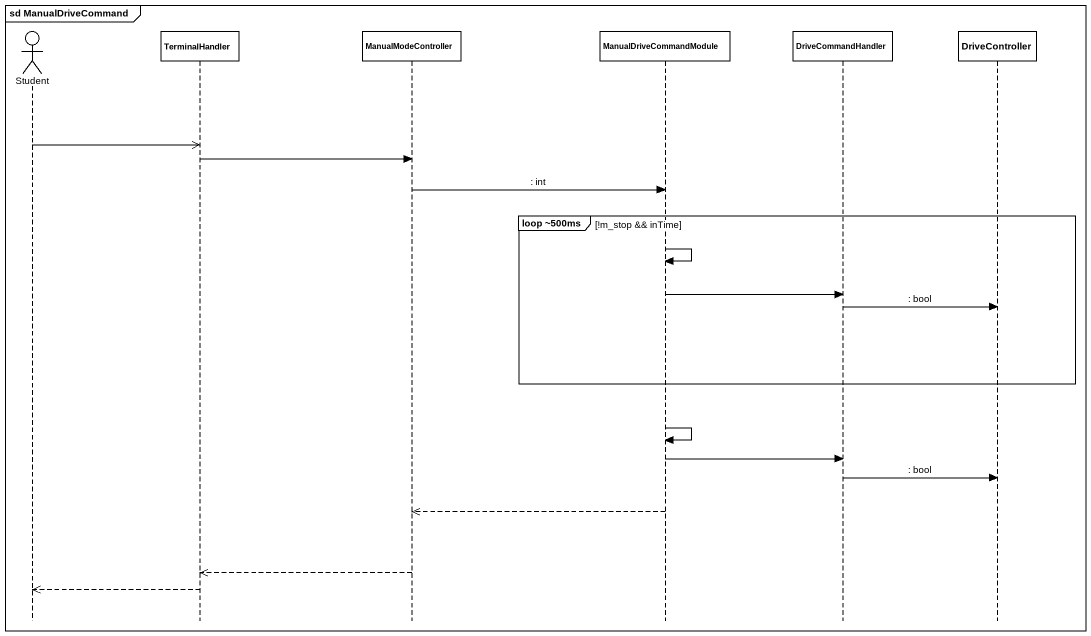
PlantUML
@startuml
mainframe sd ManualDriveCommand
hide footbox
actor Student
participant TerminalHandler
participant ManualModeController
participant ManualDriveCommandModule
participant DriveCommandHandler
participant DriveController

Student ->> TerminalHandler
TerminalHandler -> ManualModeController
ManualModeController -> ManualDriveCommandModule : : int
group loop ~500ms [!m_stop && inTime]
  ManualDriveCommandModule -> ManualDriveCommandModule
  ManualDriveCommandModule -> DriveCommandHandler
  DriveCommandHandler -> DriveController : : bool
end
ManualDriveCommandModule -> ManualDriveCommandModule
ManualDriveCommandModule -> DriveCommandHandler
DriveCommandHandler -> DriveController : : bool
ManualDriveCommandModule -->> ManualModeController
ManualModeController -->> TerminalHandler
TerminalHandler -->> Student
@enduml
